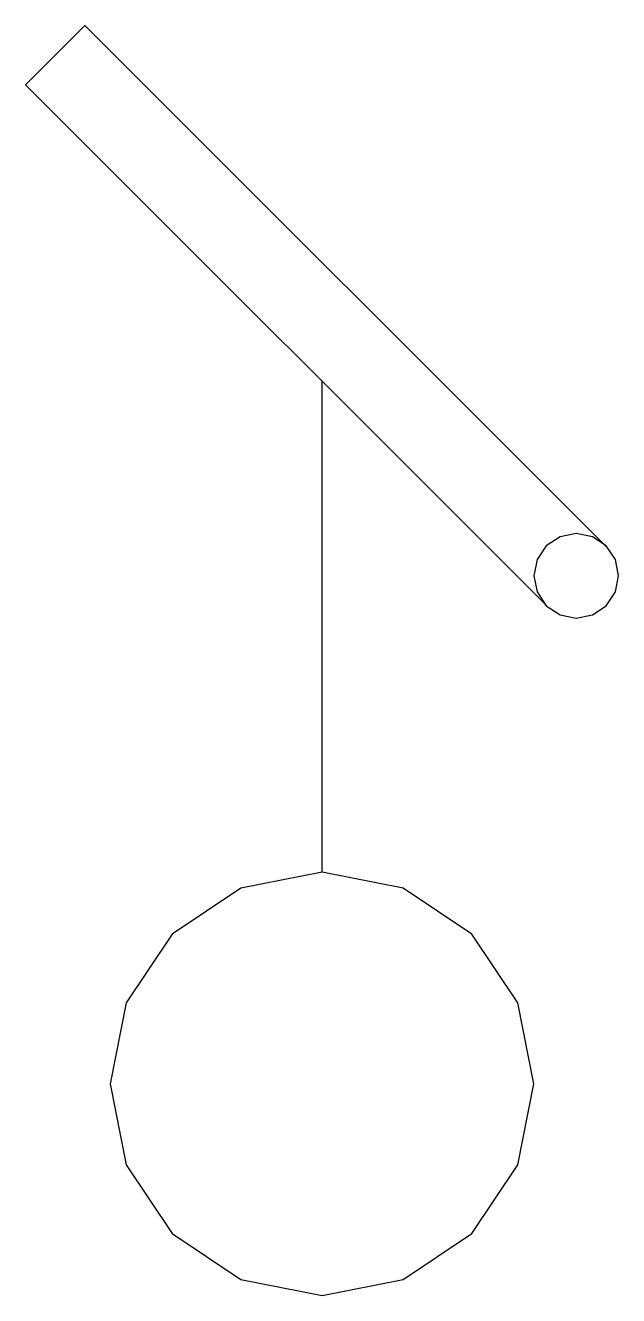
# Model space of a CAD drawing. Header units: millimetres. Extents: x -0.35 to 0.35, y -0.25 to 1.25.
import ezdxf

# ---------------------------------------------------------------- set-up
doc = ezdxf.new("R2010")
doc.units = ezdxf.units.MM

msp = doc.modelspace()

# ---------------------------------------------------------------- linework, layer by layer
at = {"color": 3, "true_color": 0x00ff00}
for points in [[(0.265, 0.565), (-0.35, 1.18), (-0.28, 1.25), (0.335, 0.635)], [(0, 0.25), (0, 0.83)], [(0.35, 0.6), (0.3462, 0.6191), (0.3354, 0.6354), (0.3191, 0.6462), (0.3, 0.65), (0.2809, 0.6462), (0.2646, 0.6354), (0.2538, 0.6191), (0.25, 0.6), (0.2538, 0.5809), (0.2646, 0.5646), (0.2809, 0.5538), (0.3, 0.55), (0.3191, 0.5538), (0.3354, 0.5646), (0.3462, 0.5809), (0.35, 0.6)], [(0.25, 0), (0.231, 0.0957), (0.1768, 0.1768), (0.0957, 0.231), (0, 0.25), (-0.0957, 0.231), (-0.1768, 0.1768), (-0.231, 0.0957), (-0.25, 0), (-0.231, -0.0957), (-0.1768, -0.1768), (-0.0957, -0.231), (0, -0.25), (0.0957, -0.231), (0.1768, -0.1768), (0.231, -0.0957), (0.25, 0)]]:
    msp.add_lwpolyline(points, dxfattribs=at)

doc.saveas('drawing.dxf')
